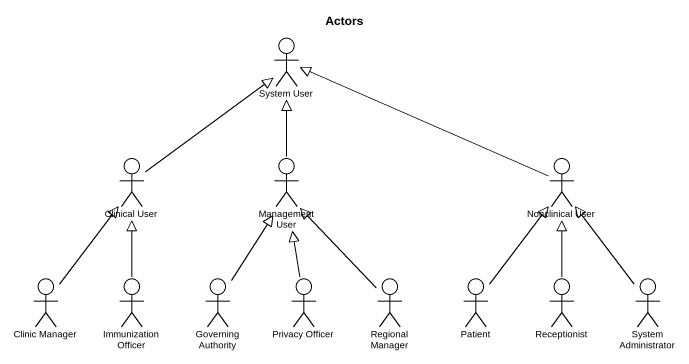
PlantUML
@startuml
title Actors
actor "System User" as System_User
actor "Clinical User" as Clinical_User
actor "Management User" as Management_User
actor "Nonclinical User" as Nonclinical_User
actor "Clinic Manager" as Clinic_Manager
actor "Immunization Officer" as Immunization_Officer
actor "Governing Authority" as Governing_Authority
actor "Privacy Officer" as Privacy_Officer
actor "Regional Manager" as Regional_Manager
actor Patient
actor Receptionist
actor "System Administrator" as System_Administrator
Clinical_User -up-|> System_User
Management_User -up-|> System_User
Nonclinical_User -left-|> System_User
Clinic_Manager -up-|> Clinical_User
Immunization_Officer -up-|> Clinical_User
Governing_Authority -up-|> Management_User
Privacy_Officer -up-|> Management_User
Regional_Manager -up-|> Management_User
Patient -up-|> Nonclinical_User
Receptionist -up-|> Nonclinical_User
System_Administrator -up-|> Nonclinical_User
@enduml
